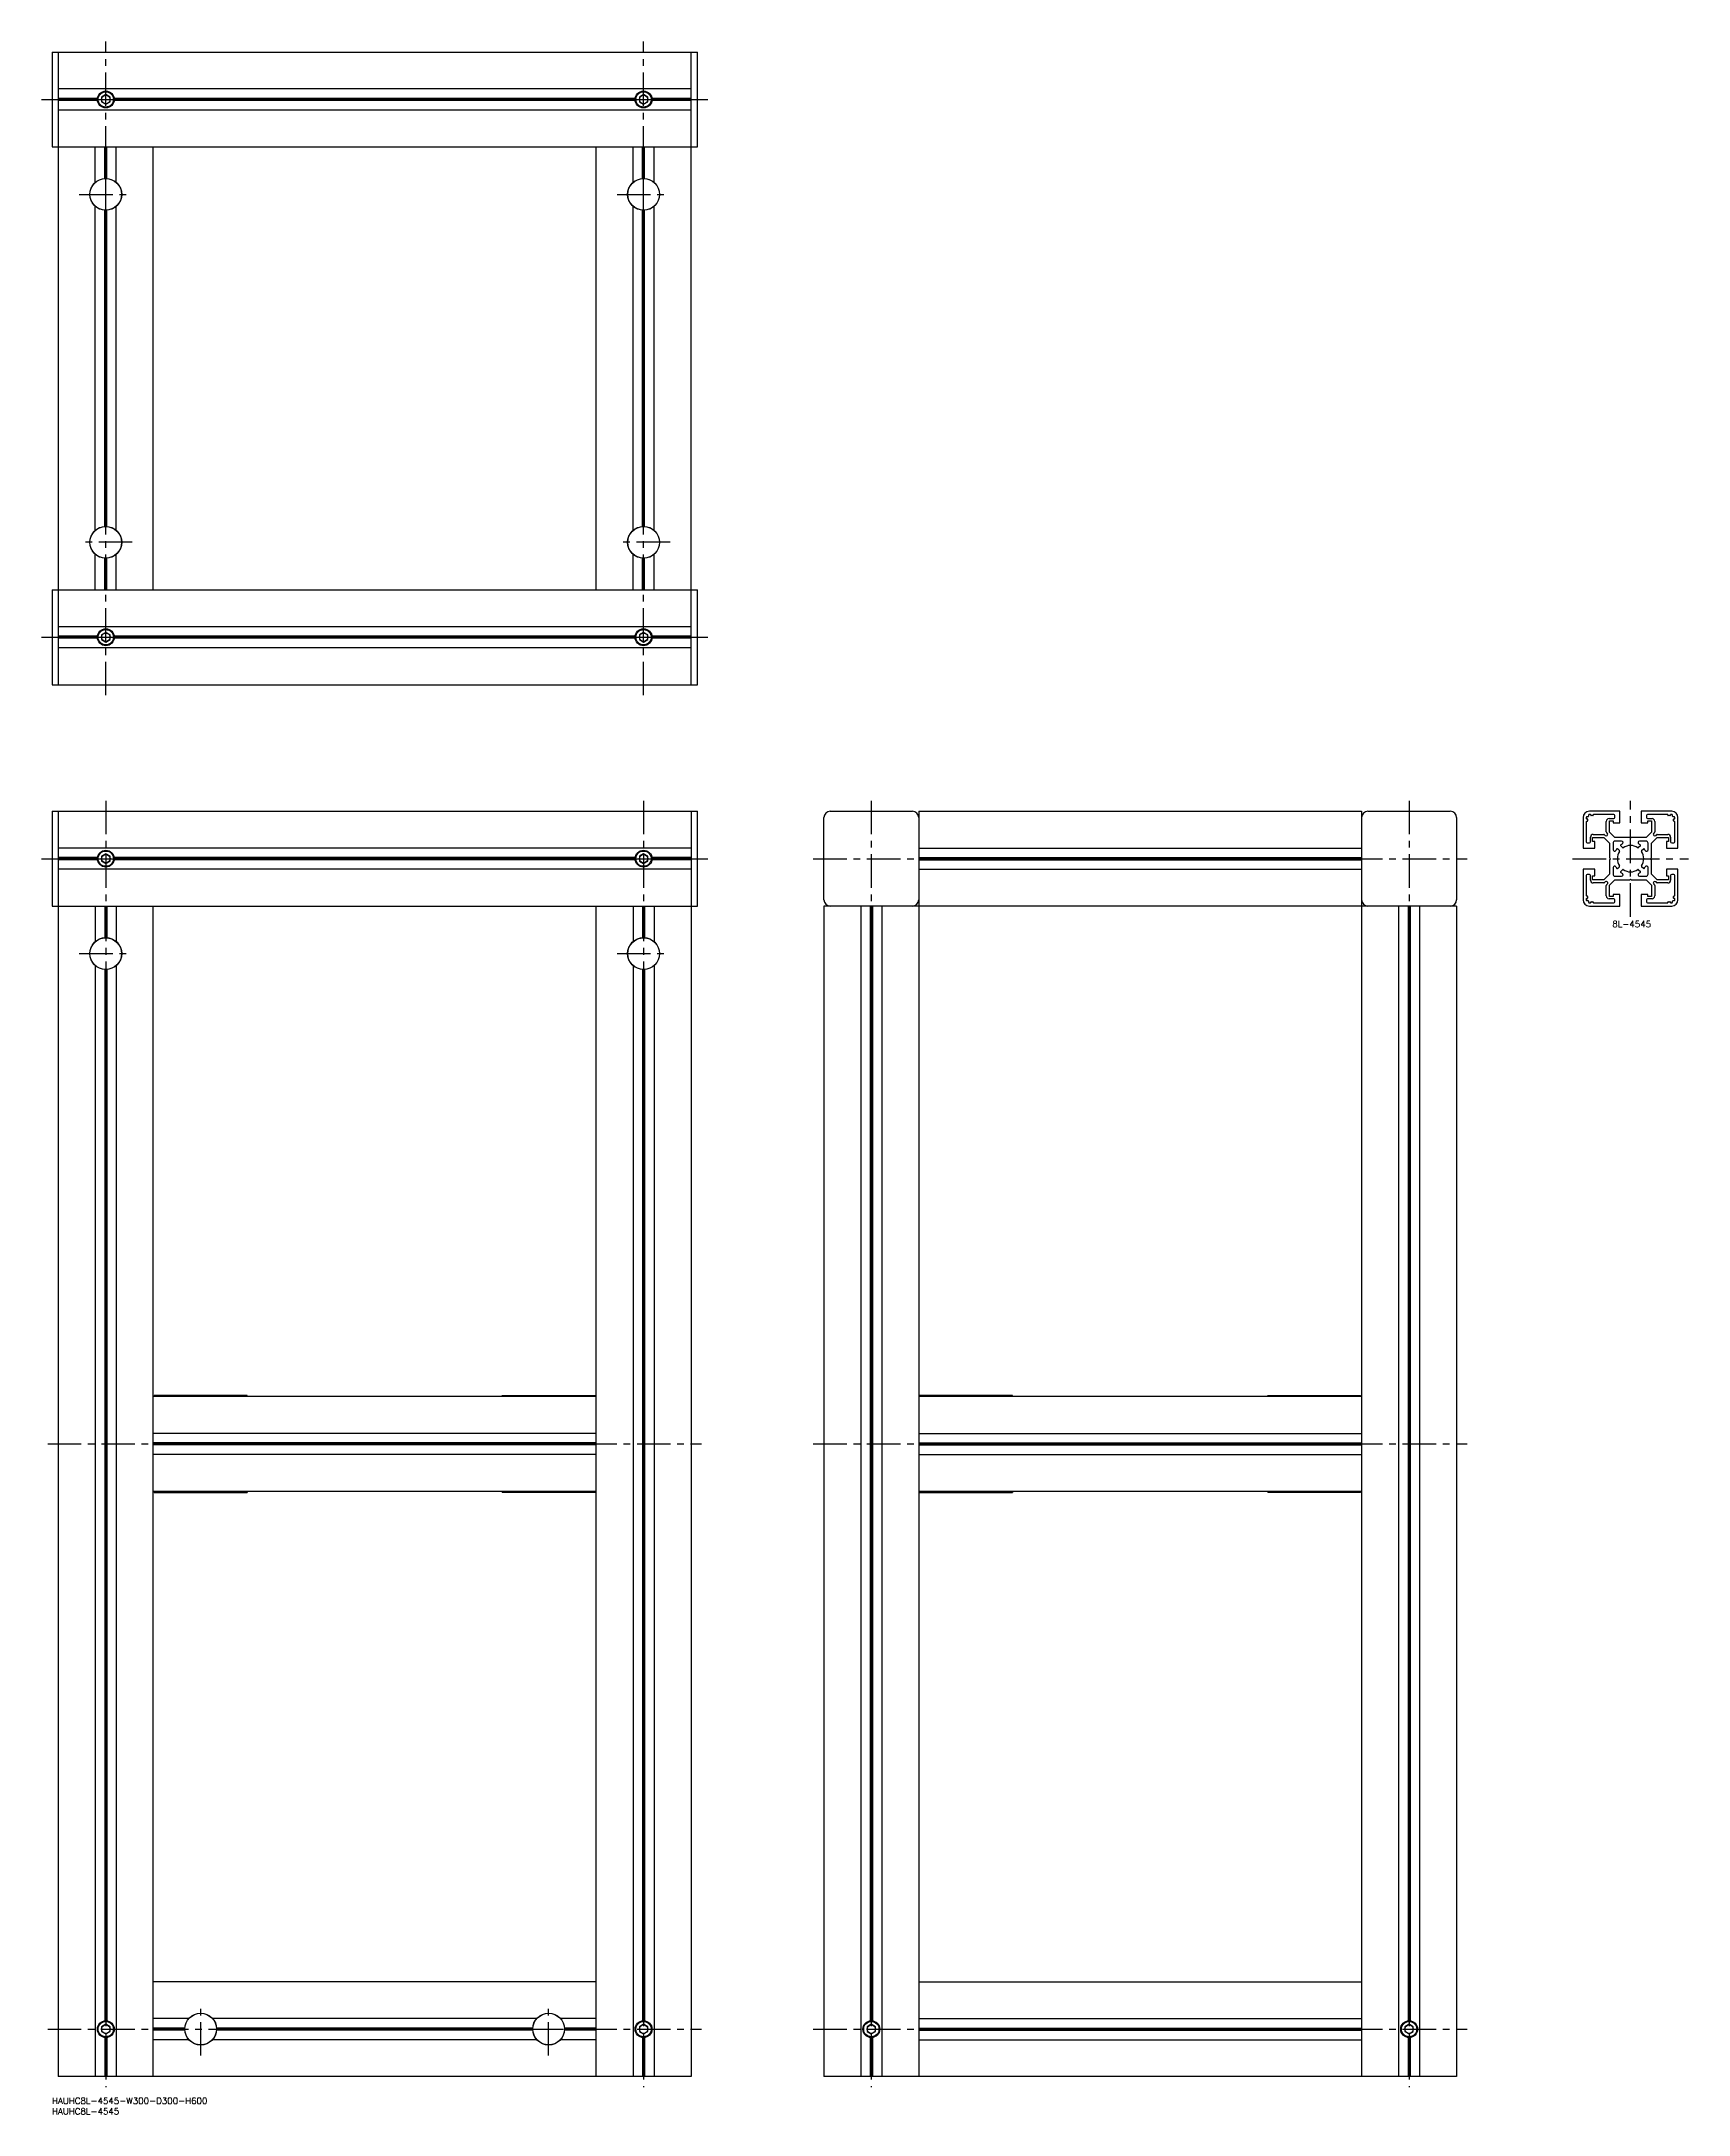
# Model space of a CAD drawing. Extents: x -5 to 776, y -8 to 975.
import ezdxf

# ---------------------------------------------------------------- set-up
doc = ezdxf.new("R2010")
doc.units = 0
doc.header["$LTSCALE"] = 0.5
doc.linetypes.add('CENTER', pattern=[50.8, 31.75, -6.35, 6.35, -6.35])
for name, color, linetype in [('MSM_CENTER', 1, 'CENTER'), ('MSM_CONTINUOUS', 7, 'CONTINUOUS'), ('MSM_NARROW', 5, 'CONTINUOUS'), ('MSM_PART_NUMBER', 7, 'CONTINUOUS')]:
    doc.layers.add(name, color=color, linetype=linetype)
doc.styles.get("Standard").update_dxf_attribs({"font": 'txt.shx', "height": 3, "bigfont": 'bigfont.shx'})

# ---------------------------------------------------------------- blocks, each defined once
blk = doc.blocks.new('*U8')
at = {"layer": 'MSM_PART_NUMBER'}
blk.add_text('HAUHC8L-4545-W300-D300-H600', height=3, dxfattribs=at).set_placement((0, -3))
blk = doc.blocks.new('*U9')
at = {"layer": 'MSM_PART_NUMBER'}
blk.add_text('HAUHC8L-4545', height=3, dxfattribs=at).set_placement((0, -8))
blk = doc.blocks.new('*U10')
at = {"layer": 'MSM_PART_NUMBER'}
blk.add_text('8L-4545', height=3, dxfattribs=at).set_placement((739.86, 554.97))

msp = doc.modelspace()

# ---------------------------------------------------------------- linework, layer by layer
at = {"layer": 'MSM_CENTER'}
for p, q in [((25.5, 665), (25.5, 975)), ((280.5, 665), (280.5, 975)), ((-5, 947.5), (311, 947.5)), ((12.95, 902.5), (38.05, 902.5)), ((267.95, 902.5), (293.05, 902.5)), ((38.05, 737.5), (12.95, 737.5)), ((293.05, 737.5), (267.95, 737.5)), ((-5, 692.5), (311, 692.5)), ((25.5, 615), (25.5, 5)), ((280.5, 615), (280.5, 5)), ((388.5, 615), (388.5, 5)), ((643.5, 615), (643.5, 5)), ((748.5, 560), (748.5, 615)), ((-5, 587.5), (311, 587.5)), ((361, 587.5), (671, 587.5)), ((721, 587.5), (776, 587.5)), ((12.95, 542.5), (38.05, 542.5)), ((267.95, 542.5), (293.05, 542.5)), ((-2, 310), (308, 310)), ((361, 310), (671, 310)), ((70.5, 19.95), (70.5, 45.05)), ((235.5, 19.95), (235.5, 45.05)), ((-2, 32.5), (308, 32.5)), ((361, 32.5), (671, 32.5))]:
    msp.add_line(p, q, dxfattribs=at)
at = {"layer": 'MSM_CONTINUOUS'}
for p, q in [((0, 970), (306, 970)), ((0, 970), (0, 925)), ((3, 970), (3, 670)), ((303, 670), (303, 970)), ((306, 925), (306, 970)), ((303, 952.5), (3, 952.5)), ((21.53, 948.02), (3, 948.02)), ((21.5, 947.5), (3, 947.5)), ((21.53, 946.98), (3, 946.98)), ((25.5, 949.81), (23.5, 948.65)), ((23.5, 948.65), (23.5, 946.35)), ((23.5, 946.35), (25.5, 945.19)), ((27.5, 948.65), (25.5, 949.81)), ((25.5, 945.19), (27.5, 946.35)), ((27.5, 946.35), (27.5, 948.65)), ((276.53, 948.02), (29.47, 948.02)), ((276.53, 946.98), (29.47, 946.98)), ((276.5, 947.5), (29.5, 947.5)), ((280.5, 949.81), (278.5, 948.65)), ((278.5, 948.65), (278.5, 946.35)), ((278.5, 946.35), (280.5, 945.19)), ((282.5, 948.65), (280.5, 949.81)), ((280.5, 945.19), (282.5, 946.35)), ((282.5, 946.35), (282.5, 948.65)), ((303, 948.02), (284.47, 948.02)), ((303, 946.98), (284.47, 946.98)), ((303, 947.5), (284.5, 947.5)), ((303, 942.5), (3, 942.5)), ((0, 925), (306, 925)), ((20.5, 908.16), (20.5, 925)), ((24.98, 910.03), (24.98, 925)), ((25.5, 910.05), (25.5, 925)), ((26.02, 910.03), (26.02, 925)), ((30.5, 908.16), (30.5, 925)), ((48, 715), (48, 925)), ((258, 715), (258, 925)), ((275.5, 908.16), (275.5, 925)), ((279.98, 910.03), (279.98, 925)), ((280.5, 910.05), (280.5, 925)), ((281.02, 910.03), (281.02, 925)), ((285.5, 908.16), (285.5, 925)), ((22.5, 909.43), (22.5, 909.37)), ((28.5, 909.37), (28.5, 909.43)), ((277.5, 909.43), (277.5, 909.37)), ((283.5, 909.37), (283.5, 909.43)), ((20.5, 743.16), (20.5, 896.84)), ((24.98, 745.03), (24.98, 894.97)), ((25.5, 745.05), (25.5, 894.95)), ((26.02, 745.03), (26.02, 894.97)), ((30.5, 743.16), (30.5, 896.84)), ((275.5, 743.16), (275.5, 896.84)), ((279.98, 745.03), (279.98, 894.97)), ((280.5, 745.05), (280.5, 894.95)), ((281.02, 745.03), (281.02, 894.97)), ((285.5, 743.16), (285.5, 896.84)), ((20.5, 715), (20.5, 731.84)), ((22.5, 730.63), (22.5, 730.57)), ((24.98, 715), (24.98, 729.97)), ((25.5, 715), (25.5, 729.95)), ((26.02, 715), (26.02, 729.97)), ((28.5, 730.57), (28.5, 730.63)), ((30.5, 715), (30.5, 731.84)), ((275.5, 715), (275.5, 731.84)), ((277.5, 730.63), (277.5, 730.57)), ((279.98, 715), (279.98, 729.97)), ((280.5, 715), (280.5, 729.95)), ((281.02, 715), (281.02, 729.97)), ((283.5, 730.57), (283.5, 730.63)), ((285.5, 715), (285.5, 731.84)), ((0, 715), (306, 715)), ((0, 715), (0, 670)), ((306, 670), (306, 715)), ((303, 697.5), (3, 697.5)), ((21.53, 693.02), (3, 693.02)), ((21.5, 692.5), (3, 692.5)), ((21.53, 691.98), (3, 691.98)), ((25.5, 694.81), (23.5, 693.65)), ((23.5, 693.65), (23.5, 691.35)), ((23.5, 691.35), (25.5, 690.19)), ((27.5, 693.65), (25.5, 694.81)), ((25.5, 690.19), (27.5, 691.35)), ((27.5, 691.35), (27.5, 693.65)), ((276.53, 693.02), (29.47, 693.02)), ((276.53, 691.98), (29.47, 691.98)), ((276.5, 692.5), (29.5, 692.5)), ((280.5, 694.81), (278.5, 693.65)), ((278.5, 693.65), (278.5, 691.35)), ((278.5, 691.35), (280.5, 690.19)), ((282.5, 693.65), (280.5, 694.81)), ((280.5, 690.19), (282.5, 691.35)), ((282.5, 691.35), (282.5, 693.65)), ((303, 693.02), (284.47, 693.02)), ((303, 691.98), (284.47, 691.98)), ((303, 692.5), (284.5, 692.5)), ((303, 687.5), (3, 687.5)), ((0, 670), (306, 670)), ((0, 610), (0, 565)), ((0, 610), (306, 610)), ((3, 610), (3, 10)), ((303, 610), (303, 10)), ((306, 565), (306, 610)), ((369, 610), (408, 610)), ((411, 610), (411, 10)), ((411, 610), (621, 610)), ((621, 610), (621, 10)), ((624, 610), (663, 610)), ((743.5, 610), (729, 610)), ((743.5, 604.5), (743.5, 610)), ((753.5, 610), (753.5, 604.5)), ((768, 610), (753.5, 610)), ((366, 568), (366, 607)), ((666, 607), (666, 568)), ((726, 607), (726, 592.5)), ((727.5, 607.1), (727.5, 606.6)), ((727.5, 605), (727.5, 595.5)), ((727.7, 606.4), (727.9, 606.4)), ((727.9, 605.2), (727.7, 605.2)), ((728.3, 607.4), (727.8, 607.4)), ((728.1, 606.2), (728.1, 605.4)), ((728.6, 608.2), (728.6, 607.7)), ((729.4, 608.5), (728.9, 608.5)), ((729.6, 608.1), (729.6, 608.3)), ((730.6, 607.9), (729.8, 607.9)), ((730.8, 608.3), (730.8, 608.1)), ((740.5, 608.5), (731, 608.5)), ((737, 600.18), (737, 605.2)), ((737.48, 599.58), (737.09, 599.97)), ((738.3, 606.5), (740.5, 606.5)), ((738.5, 600.12), (738.5, 605.5)), ((738.5, 605.5), (740.3, 605.5)), ((741.12, 597.5), (738.5, 600.12)), ((740.3, 605.5), (740.3, 604.5)), ((740.3, 604.5), (743.5, 604.5)), ((741, 607), (741, 608)), ((753.5, 604.5), (756.7, 604.5)), ((758.5, 600.12), (755.88, 597.5)), ((756, 608), (756, 607)), ((766, 608.5), (756.5, 608.5)), ((756.5, 606.5), (758.7, 606.5)), ((756.7, 604.5), (756.7, 605.5)), ((756.7, 605.5), (758.5, 605.5)), ((758.5, 605.5), (758.5, 600.12)), ((759.91, 599.97), (759.52, 599.58)), ((760, 605.2), (760, 600.18)), ((766.2, 608.1), (766.2, 608.3)), ((767.2, 607.9), (766.4, 607.9)), ((767.4, 608.3), (767.4, 608.1)), ((768.1, 608.5), (767.6, 608.5)), ((768.4, 607.7), (768.4, 608.2)), ((769.2, 607.4), (768.7, 607.4)), ((768.9, 605.4), (768.9, 606.2)), ((769.1, 606.4), (769.3, 606.4)), ((769.3, 605.2), (769.1, 605.2)), ((769.5, 606.6), (769.5, 607.1)), ((769.5, 595.5), (769.5, 605)), ((771, 592.5), (771, 607)), ((303, 592.5), (3, 592.5)), ((25.5, 589.81), (23.5, 588.65)), ((27.5, 588.65), (25.5, 589.81)), ((280.5, 589.81), (278.5, 588.65)), ((282.5, 588.65), (280.5, 589.81)), ((411, 592.5), (621, 592.5)), ((726, 592.5), (731.5, 592.5)), ((728, 595), (729, 595)), ((729.5, 595.5), (729.5, 597.7)), ((730.5, 595.7), (730.5, 597.5)), ((730.5, 597.5), (735.88, 597.5)), ((731.5, 595.7), (730.5, 595.7)), ((730.8, 599), (735.82, 599)), ((731.5, 592.5), (731.5, 595.7)), ((735.88, 597.5), (738.5, 594.88)), ((736.03, 598.91), (736.42, 598.52)), ((738.5, 594.88), (738.5, 588.02)), ((740.2, 594.8), (740.2, 591.73)), ((747.98, 597.5), (741.12, 597.5)), ((744.27, 595.8), (741.2, 595.8)), ((742.43, 592.16), (743.25, 591.33)), ((744.67, 592.75), (743.84, 593.57)), ((748.5, 597.2), (747.98, 597.5)), ((749.02, 597.5), (748.5, 597.2)), ((755.88, 597.5), (749.02, 597.5)), ((753.16, 593.57), (752.33, 592.75)), ((755.8, 595.8), (752.73, 595.8)), ((753.75, 591.33), (754.57, 592.16)), ((756.8, 591.73), (756.8, 594.8)), ((758.5, 594.88), (761.12, 597.5)), ((758.5, 588.02), (758.5, 594.88)), ((760.58, 598.52), (760.97, 598.91)), ((761.12, 597.5), (766.5, 597.5)), ((761.18, 599), (766.2, 599)), ((766.5, 595.7), (765.5, 595.7)), ((765.5, 595.7), (765.5, 592.5)), ((765.5, 592.5), (771, 592.5)), ((766.5, 597.5), (766.5, 595.7)), ((767.5, 597.7), (767.5, 595.5)), ((768, 595), (769, 595)), ((21.53, 588.02), (3, 588.02)), ((21.5, 587.5), (3, 587.5)), ((21.53, 586.98), (3, 586.98)), ((303, 582.5), (3, 582.5)), ((23.5, 588.65), (23.5, 586.35)), ((23.5, 586.35), (25.5, 585.19)), ((25.5, 585.19), (27.5, 586.35)), ((27.5, 586.35), (27.5, 588.65)), ((276.53, 588.02), (29.47, 588.02)), ((276.53, 586.98), (29.47, 586.98)), ((276.5, 587.5), (29.5, 587.5)), ((278.5, 588.65), (278.5, 586.35)), ((278.5, 586.35), (280.5, 585.19)), ((280.5, 585.19), (282.5, 586.35)), ((282.5, 586.35), (282.5, 588.65)), ((303, 588.02), (284.47, 588.02)), ((303, 586.98), (284.47, 586.98)), ((303, 587.5), (284.5, 587.5)), ((411, 588.02), (621, 588.02)), ((411, 587.5), (621, 587.5)), ((411, 586.98), (621, 586.98)), ((411, 582.5), (621, 582.5)), ((731.5, 582.5), (726, 582.5)), ((726, 582.5), (726, 568)), ((729, 580), (728, 580)), ((731.5, 579.3), (731.5, 582.5)), ((738.5, 580.12), (735.88, 577.5)), ((738.5, 588.02), (738.8, 587.5)), ((738.8, 587.5), (738.5, 586.98)), ((738.5, 586.98), (738.5, 580.12)), ((740.2, 583.27), (740.2, 580.2)), ((743.25, 583.67), (742.43, 582.84)), ((743.84, 581.43), (744.67, 582.25)), ((752.33, 582.25), (753.16, 581.43)), ((754.57, 582.84), (753.75, 583.67)), ((756.8, 580.2), (756.8, 583.27)), ((758.2, 587.5), (758.5, 588.02)), ((758.5, 586.98), (758.2, 587.5)), ((758.5, 580.12), (758.5, 586.98)), ((761.12, 577.5), (758.5, 580.12)), ((771, 582.5), (765.5, 582.5)), ((765.5, 582.5), (765.5, 579.3)), ((769, 580), (768, 580)), ((771, 568), (771, 582.5)), ((727.5, 579.5), (727.5, 570)), ((729.5, 577.3), (729.5, 579.5)), ((730.5, 577.5), (730.5, 579.3)), ((730.5, 579.3), (731.5, 579.3)), ((735.88, 577.5), (730.5, 577.5)), ((735.82, 576), (730.8, 576)), ((736.42, 576.48), (736.03, 576.09)), ((737, 569.8), (737, 574.82)), ((737.09, 575.03), (737.48, 575.42)), ((738.5, 574.88), (741.12, 577.5)), ((738.5, 569.5), (738.5, 574.88)), ((743.5, 570.5), (740.3, 570.5)), ((740.3, 570.5), (740.3, 569.5)), ((741.12, 577.5), (747.98, 577.5)), ((741.2, 579.2), (744.27, 579.2)), ((743.5, 565), (743.5, 570.5)), ((747.98, 577.5), (748.5, 577.8)), ((748.5, 577.8), (749.02, 577.5)), ((749.02, 577.5), (755.88, 577.5)), ((752.73, 579.2), (755.8, 579.2)), ((756.7, 570.5), (753.5, 570.5)), ((753.5, 570.5), (753.5, 565)), ((755.88, 577.5), (758.5, 574.88)), ((756.7, 569.5), (756.7, 570.5)), ((758.5, 574.88), (758.5, 569.5)), ((759.52, 575.42), (759.91, 575.03)), ((760, 574.82), (760, 569.8)), ((760.97, 576.09), (760.58, 576.48)), ((766.5, 577.5), (761.12, 577.5)), ((766.2, 576), (761.18, 576)), ((765.5, 579.3), (766.5, 579.3)), ((766.5, 579.3), (766.5, 577.5)), ((767.5, 579.5), (767.5, 577.3)), ((769.5, 570), (769.5, 579.5)), ((0, 565), (306, 565)), ((20.5, 565), (20.5, 548.16)), ((24.98, 565), (24.98, 550.03)), ((25.5, 565), (25.5, 550.05)), ((26.02, 565), (26.02, 550.03)), ((30.5, 565), (30.5, 548.16)), ((48, 10), (48, 565)), ((258, 10), (258, 565)), ((275.5, 565), (275.5, 548.16)), ((279.98, 565), (279.98, 550.03)), ((280.5, 565), (280.5, 550.05)), ((281.02, 565), (281.02, 550.03)), ((285.5, 565), (285.5, 548.16)), ((666, 565), (366, 565)), ((366, 565), (366, 10)), ((383.5, 565), (383.5, 10)), ((387.98, 565), (387.98, 36.47)), ((388.5, 565), (388.5, 36.5)), ((389.02, 565), (389.02, 36.47)), ((393.5, 565), (393.5, 10)), ((638.5, 565), (638.5, 10)), ((642.98, 565), (642.98, 36.47)), ((643.5, 565), (643.5, 36.5)), ((644.02, 565), (644.02, 36.47)), ((648.5, 565), (648.5, 10)), ((666, 565), (666, 10)), ((727.5, 568.4), (727.5, 567.9)), ((727.7, 569.8), (727.9, 569.8)), ((727.9, 568.6), (727.7, 568.6)), ((727.8, 567.6), (728.3, 567.6)), ((728.1, 569.6), (728.1, 568.8)), ((728.6, 567.3), (728.6, 566.8)), ((728.9, 566.5), (729.4, 566.5)), ((729, 565), (743.5, 565)), ((729.6, 566.7), (729.6, 566.9)), ((729.8, 567.1), (730.6, 567.1)), ((730.8, 566.9), (730.8, 566.7)), ((731, 566.5), (740.5, 566.5)), ((740.5, 568.5), (738.3, 568.5)), ((740.3, 569.5), (738.5, 569.5)), ((741, 567), (741, 568)), ((753.5, 565), (768, 565)), ((756, 568), (756, 567)), ((758.7, 568.5), (756.5, 568.5)), ((756.5, 566.5), (766, 566.5)), ((758.5, 569.5), (756.7, 569.5)), ((766.2, 566.7), (766.2, 566.9)), ((766.4, 567.1), (767.2, 567.1)), ((767.4, 566.9), (767.4, 566.7)), ((767.6, 566.5), (768.1, 566.5)), ((768.4, 566.8), (768.4, 567.3)), ((768.7, 567.6), (769.2, 567.6)), ((768.9, 568.8), (768.9, 569.6)), ((769.1, 569.8), (769.3, 569.8)), ((769.3, 568.6), (769.1, 568.6)), ((769.5, 567.9), (769.5, 568.4)), ((22.5, 549.43), (22.5, 549.37)), ((28.5, 549.37), (28.5, 549.43)), ((277.5, 549.43), (277.5, 549.37)), ((283.5, 549.37), (283.5, 549.43)), ((20.5, 536.84), (20.5, 10)), ((24.98, 534.97), (24.98, 36.47)), ((25.5, 534.95), (25.5, 36.5)), ((26.02, 534.97), (26.02, 36.47)), ((30.5, 536.84), (30.5, 10)), ((275.5, 536.84), (275.5, 10)), ((279.98, 534.97), (279.98, 36.47)), ((280.5, 534.95), (280.5, 36.5)), ((281.02, 534.97), (281.02, 36.47)), ((285.5, 536.84), (285.5, 10)), ((258, 332.5), (48, 332.5)), ((92.5, 333), (48.5, 333)), ((48.5, 332.5), (48.5, 333)), ((61.81, 332.5), (61.81, 333)), ((79.19, 332.5), (79.19, 333)), ((92.5, 332.5), (92.5, 333)), ((213.5, 332.5), (213.5, 333)), ((213.5, 333), (257.5, 333)), ((226.81, 332.5), (226.81, 333)), ((244.19, 332.5), (244.19, 333)), ((257.5, 332.5), (257.5, 333)), ((621, 332.5), (411, 332.5)), ((455.5, 333), (411.5, 333)), ((411.5, 332.5), (411.5, 333)), ((424.81, 332.5), (424.81, 333)), ((442.19, 332.5), (442.19, 333)), ((455.5, 332.5), (455.5, 333)), ((576.5, 332.5), (576.5, 333)), ((576.5, 333), (620.5, 333)), ((589.81, 332.5), (589.81, 333)), ((607.19, 332.5), (607.19, 333)), ((620.5, 332.5), (620.5, 333)), ((258, 315), (48, 315)), ((411, 315), (621, 315)), ((258, 310.52), (48, 310.52)), ((258, 310), (48, 310)), ((258, 309.48), (48, 309.48)), ((258, 305), (48, 305)), ((411, 310.52), (621, 310.52)), ((411, 310), (621, 310)), ((411, 309.48), (621, 309.48)), ((411, 305), (621, 305)), ((258, 287.5), (48, 287.5)), ((48.5, 287.5), (48.5, 287)), ((48.5, 287), (92.5, 287)), ((61.81, 287.5), (61.81, 287)), ((79.19, 287.5), (79.19, 287)), ((92.5, 287.5), (92.5, 287)), ((213.5, 287.5), (213.5, 287)), ((257.5, 287), (213.5, 287)), ((226.81, 287.5), (226.81, 287)), ((244.19, 287.5), (244.19, 287)), ((257.5, 287.5), (257.5, 287)), ((621, 287.5), (411, 287.5)), ((411.5, 287.5), (411.5, 287)), ((411.5, 287), (455.5, 287)), ((424.81, 287.5), (424.81, 287)), ((442.19, 287.5), (442.19, 287)), ((455.5, 287.5), (455.5, 287)), ((576.5, 287.5), (576.5, 287)), ((620.5, 287), (576.5, 287)), ((589.81, 287.5), (589.81, 287)), ((607.19, 287.5), (607.19, 287)), ((620.5, 287.5), (620.5, 287)), ((258, 55), (48, 55)), ((411, 55), (621, 55)), ((25.5, 34.81), (23.5, 33.65)), ((23.5, 33.65), (23.5, 31.35)), ((23.5, 31.35), (25.5, 30.19)), ((27.5, 33.65), (25.5, 34.81)), ((25.5, 30.19), (27.5, 31.35)), ((27.5, 31.35), (27.5, 33.65)), ((64.84, 37.5), (48, 37.5)), ((62.97, 33.02), (48, 33.02)), ((62.95, 32.5), (48, 32.5)), ((62.97, 31.98), (48, 31.98)), ((63.63, 35.5), (63.57, 35.5)), ((63.57, 29.5), (63.63, 29.5)), ((229.84, 37.5), (76.16, 37.5)), ((227.97, 33.02), (78.03, 33.02)), ((227.97, 31.98), (78.03, 31.98)), ((227.95, 32.5), (78.05, 32.5)), ((258, 37.5), (241.16, 37.5)), ((242.37, 35.5), (242.43, 35.5)), ((242.43, 29.5), (242.37, 29.5)), ((258, 33.02), (243.03, 33.02)), ((258, 31.98), (243.03, 31.98)), ((258, 32.5), (243.05, 32.5)), ((280.5, 34.81), (278.5, 33.65)), ((278.5, 33.65), (278.5, 31.35)), ((278.5, 31.35), (280.5, 30.19)), ((282.5, 33.65), (280.5, 34.81)), ((280.5, 30.19), (282.5, 31.35)), ((282.5, 31.35), (282.5, 33.65)), ((388.5, 34.81), (386.5, 33.65)), ((386.5, 33.65), (386.5, 31.35)), ((386.5, 31.35), (388.5, 30.19)), ((390.5, 33.65), (388.5, 34.81)), ((388.5, 30.19), (390.5, 31.35)), ((390.5, 31.35), (390.5, 33.65)), ((411, 37.5), (621, 37.5)), ((411, 33.02), (621, 33.02)), ((411, 32.5), (621, 32.5)), ((411, 31.98), (621, 31.98)), ((643.5, 34.81), (641.5, 33.65)), ((641.5, 33.65), (641.5, 31.35)), ((641.5, 31.35), (643.5, 30.19)), ((645.5, 33.65), (643.5, 34.81)), ((643.5, 30.19), (645.5, 31.35)), ((645.5, 31.35), (645.5, 33.65)), ((24.98, 28.53), (24.98, 10)), ((25.5, 28.5), (25.5, 10)), ((26.02, 28.53), (26.02, 10)), ((64.84, 27.5), (48, 27.5)), ((229.84, 27.5), (76.16, 27.5)), ((258, 27.5), (241.16, 27.5)), ((279.98, 28.53), (279.98, 10)), ((280.5, 28.5), (280.5, 10)), ((281.02, 28.53), (281.02, 10)), ((387.98, 28.53), (387.98, 10)), ((388.5, 28.5), (388.5, 10)), ((389.02, 28.53), (389.02, 10)), ((411, 27.5), (621, 27.5)), ((642.98, 28.53), (642.98, 10)), ((643.5, 28.5), (643.5, 10)), ((644.02, 28.53), (644.02, 10)), ((303, 10), (3, 10)), ((666, 10), (366, 10))]:
    msp.add_line(p, q, dxfattribs=at)
for centre, radius in [((25.5, 947.5), 4), ((25.5, 947.5), 3.63), ((25.5, 947.5), 2), ((280.5, 947.5), 4), ((280.5, 947.5), 3.63), ((280.5, 947.5), 2), ((25.5, 902.5), 7.55), ((25.5, 902.5), 7.5), ((280.5, 902.5), 7.55), ((280.5, 902.5), 7.5), ((25.5, 737.5), 7.55), ((25.5, 737.5), 7.5), ((280.5, 737.5), 7.55), ((280.5, 737.5), 7.5), ((25.5, 692.5), 4), ((25.5, 692.5), 3.63), ((25.5, 692.5), 2), ((280.5, 692.5), 4), ((280.5, 692.5), 3.63), ((280.5, 692.5), 2), ((25.5, 587.5), 4), ((25.5, 587.5), 3.63), ((280.5, 587.5), 4), ((280.5, 587.5), 3.63), ((25.5, 587.5), 2), ((280.5, 587.5), 2), ((25.5, 542.5), 7.55), ((25.5, 542.5), 7.5), ((280.5, 542.5), 7.55), ((280.5, 542.5), 7.5), ((70.5, 32.5), 7.55), ((70.5, 32.5), 7.5), ((235.5, 32.5), 7.55), ((235.5, 32.5), 7.5), ((25.5, 32.5), 4), ((25.5, 32.5), 3.63), ((25.5, 32.5), 2), ((280.5, 32.5), 4), ((280.5, 32.5), 3.63), ((280.5, 32.5), 2), ((388.5, 32.5), 4), ((388.5, 32.5), 3.63), ((388.5, 32.5), 2), ((643.5, 32.5), 4), ((643.5, 32.5), 3.63), ((643.5, 32.5), 2)]:
    msp.add_circle(centre, radius, dxfattribs=at)
for centre, radius, start, end in [((369, 607), 3, 90, 180), ((408, 607), 3, 0, 90), ((624, 607), 3, 90, 180), ((663, 607), 3, 0, 90), ((729, 607), 3, 90, 180), ((768, 607), 3, 0, 90), ((727.8, 607.1), 0.3, 90, 180), ((727.7, 606.6), 0.2, 180, 270), ((727.7, 605), 0.2, 90, 180), ((727.9, 606.2), 0.2, 0, 90), ((727.9, 605.4), 0.2, 270, 0), ((728.3, 607.7), 0.3, 270, 0), ((728.9, 608.2), 0.3, 90, 180), ((729.4, 608.3), 0.2, 0, 90), ((729.8, 608.1), 0.2, 180, 270), ((730.6, 608.1), 0.2, 270, 0), ((731, 608.3), 0.2, 90, 180), ((738.3, 605.2), 1.3, 90, 180), ((737.3, 600.18), 0.3, 180, 225), ((740.5, 608), 0.5, 0, 90), ((740.5, 607), 0.5, 270, 0), ((756.5, 608), 0.5, 90, 180), ((756.5, 607), 0.5, 180, 270), ((758.7, 605.2), 1.3, 0, 90), ((759.7, 600.18), 0.3, 315, 0), ((766, 608.3), 0.2, 0, 90), ((766.4, 608.1), 0.2, 180, 270), ((767.2, 608.1), 0.2, 270, 0), ((767.6, 608.3), 0.2, 90, 180), ((768.1, 608.2), 0.3, 0, 90), ((768.7, 607.7), 0.3, 180, 270), ((769.1, 606.2), 0.2, 90, 180), ((769.1, 605.4), 0.2, 180, 270), ((769.2, 607.1), 0.3, 0, 90), ((769.3, 606.6), 0.2, 270, 0), ((769.3, 605), 0.2, 0, 90), ((728, 595.5), 0.5, 180, 270), ((729, 595.5), 0.5, 270, 0), ((730.8, 597.7), 1.3, 90, 180), ((735.82, 598.7), 0.3, 45, 90), ((736.95, 599.05), 0.75, 225, 45), ((741.2, 594.8), 1, 90, 180), ((740.9, 591.73), 0.7, 180, 330.87538), ((748.5, 587.5), 8, 144.71987, 150.87539), ((742.21, 591.95), 0.3, 45, 144.71987), ((748.5, 587.5), 6.25, 146.44769, 213.55231), ((743.04, 591.12), 0.3, 326.44769, 45), ((744.05, 593.79), 0.3, 125.28014, 225), ((748.5, 587.5), 8, 119.12461, 125.28013), ((744.27, 595.1), 0.7, 299.1246, 90), ((744.88, 592.96), 0.3, 225, 303.55231), ((748.5, 587.5), 6.25, 56.44769, 123.55231), ((752.12, 592.96), 0.3, 236.44769, 315), ((752.73, 595.1), 0.7, 90, 240.87539), ((748.5, 587.5), 8, 54.71987, 60.87539), ((752.95, 593.79), 0.3, 315, 54.71987), ((753.96, 591.12), 0.3, 135, 213.55231), ((748.5, 587.5), 6.25, 326.44769, 33.55231), ((754.79, 591.95), 0.3, 35.28014, 135), ((748.5, 587.5), 8, 29.12461, 35.28013), ((756.1, 591.73), 0.7, 209.12461, 0), ((755.8, 594.8), 1, 0, 90), ((760.05, 599.05), 0.75, 135, 315), ((761.18, 598.7), 0.3, 90, 135), ((766.2, 597.7), 1.3, 0, 90), ((768, 595.5), 0.5, 180, 270), ((769, 595.5), 0.5, 270, 0), ((728, 579.5), 0.5, 90, 180), ((729, 579.5), 0.5, 0, 90), ((740.9, 583.27), 0.7, 29.1246, 180), ((741.2, 580.2), 1, 180, 270), ((748.5, 587.5), 8, 209.12461, 215.28013), ((742.21, 583.05), 0.3, 215.28014, 315), ((743.04, 583.88), 0.3, 315, 33.55231), ((744.05, 581.21), 0.3, 135, 234.71987), ((748.5, 587.5), 8, 234.71987, 240.87539), ((744.27, 579.9), 0.7, 270, 60.87538), ((744.88, 582.04), 0.3, 56.44769, 135), ((748.5, 587.5), 6.25, 236.44769, 303.55231), ((752.12, 582.04), 0.3, 45, 123.55231), ((752.73, 579.9), 0.7, 119.1246, 270), ((748.5, 587.5), 8, 299.12461, 305.28013), ((752.95, 581.21), 0.3, 305.28014, 45), ((753.96, 583.88), 0.3, 146.44769, 225), ((754.79, 583.05), 0.3, 225, 324.71987), ((748.5, 587.5), 8, 324.71987, 330.87539), ((756.1, 583.27), 0.7, 0, 150.87538), ((755.8, 580.2), 1, 270, 0), ((768, 579.5), 0.5, 90, 180), ((769, 579.5), 0.5, 0, 90), ((730.8, 577.3), 1.3, 180, 270), ((735.82, 576.3), 0.3, 270, 315), ((736.95, 575.95), 0.75, 314.99999, 135.00001), ((737.3, 574.82), 0.3, 135, 180), ((760.05, 575.95), 0.75, 45, 225), ((759.7, 574.82), 0.3, 0, 45), ((761.18, 576.3), 0.3, 225, 270), ((766.2, 577.3), 1.3, 270, 0), ((369, 568), 3, 180, 270), ((408, 568), 3, 270, 0), ((624, 568), 3, 180, 270), ((663, 568), 3, 270, 0), ((729, 568), 3, 180, 270), ((727.7, 570), 0.2, 180, 270), ((727.7, 568.4), 0.2, 90, 180), ((727.8, 567.9), 0.3, 180, 270), ((727.9, 569.6), 0.2, 0, 90), ((727.9, 568.8), 0.2, 270, 0), ((728.3, 567.3), 0.3, 0, 90), ((728.9, 566.8), 0.3, 180, 270), ((729.4, 566.7), 0.2, 270, 0), ((729.8, 566.9), 0.2, 90, 180), ((730.6, 566.9), 0.2, 0, 90), ((731, 566.7), 0.2, 180, 270), ((738.3, 569.8), 1.3, 180, 270), ((740.5, 568), 0.5, 0, 90), ((740.5, 567), 0.5, 270, 0), ((756.5, 568), 0.5, 90, 180), ((756.5, 567), 0.5, 180, 270), ((758.7, 569.8), 1.3, 270, 0), ((766, 566.7), 0.2, 270, 0), ((766.4, 566.9), 0.2, 90, 180), ((767.2, 566.9), 0.2, 0, 90), ((767.6, 566.7), 0.2, 180, 270), ((768, 568), 3, 270, 0), ((768.1, 566.8), 0.3, 270, 0), ((768.7, 567.3), 0.3, 90, 180), ((769.1, 569.6), 0.2, 90, 180), ((769.1, 568.8), 0.2, 180, 270), ((769.2, 567.9), 0.3, 270, 0), ((769.3, 570), 0.2, 270, 0), ((769.3, 568.4), 0.2, 0, 90)]:
    msp.add_arc(centre, radius, start, end, dxfattribs=at)
at = {"layer": 'MSM_NARROW'}
for p, q in [((23.04, 909.64), (23.04, 909.59)), ((27.96, 909.64), (27.96, 909.59)), ((278.04, 909.64), (278.04, 909.59)), ((282.96, 909.64), (282.96, 909.59)), ((23.04, 730.36), (23.04, 730.41)), ((27.96, 730.36), (27.96, 730.41)), ((278.04, 730.36), (278.04, 730.41)), ((282.96, 730.36), (282.96, 730.41)), ((23.04, 549.64), (23.04, 549.59)), ((27.96, 549.64), (27.96, 549.59)), ((278.04, 549.64), (278.04, 549.59)), ((282.96, 549.64), (282.96, 549.59)), ((63.36, 34.96), (63.41, 34.96)), ((63.36, 30.04), (63.41, 30.04)), ((242.64, 34.96), (242.59, 34.96)), ((242.64, 30.04), (242.59, 30.04))]:
    msp.add_line(p, q, dxfattribs=at)

# ---------------------------------------------------------------- block references
at = {"layer": 'MSM_CONTINUOUS'}
for name in ['*U10', '*U8', '*U9']:
    msp.add_blockref(name, (0, 0), dxfattribs=at)

doc.saveas('drawing.dxf')
